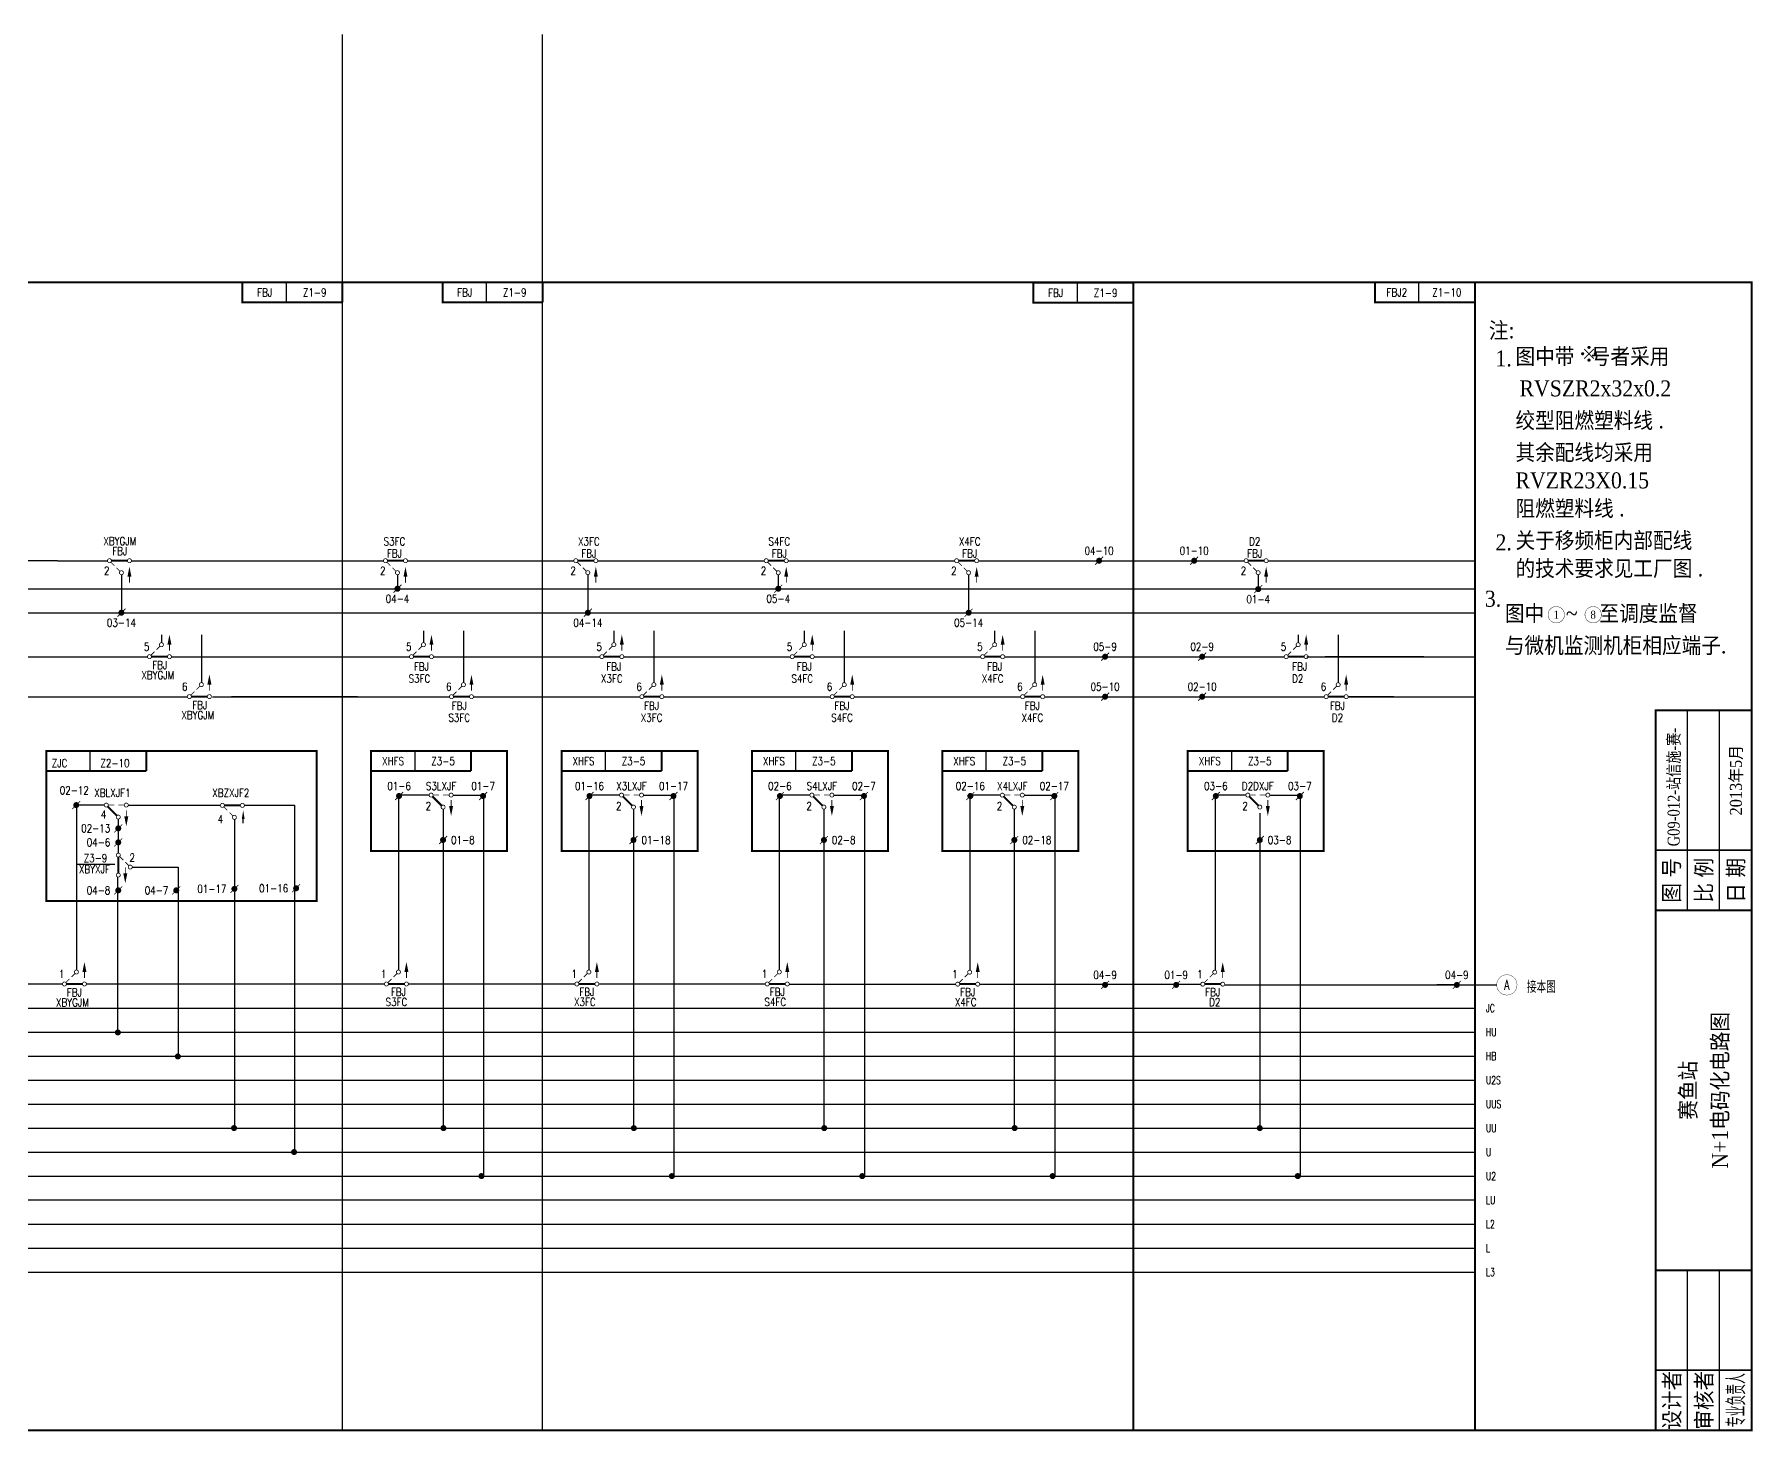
# Model space of a CAD drawing. Extents: x 0 to 1048, y 0 to 349.
# Drawn here: x 618 to 1047.5, y -0.4 to 349 of the extents above; entities that cross this region are included whole.
import ezdxf
from ezdxf.enums import TextEntityAlignment as Align

# ---------------------------------------------------------------- set-up
doc = ezdxf.new("R2010")
doc.units = 0
doc.header["$MEASUREMENT"] = 0
doc.layers.get('0').update_dxf_attribs({"linetype": 'CONTINUOUS'})
doc.styles.add('CHINESE', font='TIMES.TTF', dxfattribs={"width": 0.9})
doc.styles.get("Standard").update_dxf_attribs({"font": 'txt.shx', "bigfont": 'hztxt.shx'})

msp = doc.modelspace()

# ---------------------------------------------------------------- linework, layer by layer
for p, q in [((695, 0), (695, 349)), ((745, 0), (745, 349)), ((964.07, 282), (964.07, 287)), ((623.74, 217.4), (613.74, 217.4)), ((639.74, 213.9), (639.74, 204.4)), ((708.74, 213.9), (708.74, 210.4)), ((756.33, 213.9), (756.33, 204.4)), ((803.93, 213.9), (803.93, 210.4)), ((851.53, 213.9), (851.53, 204.4)), ((923.9, 213.9), (923.9, 210.4)), ((613.74, 210.4), (668.24, 210.4)), ((668.24, 210.4), (900.29, 210.4)), ((899.63, 210.4), (978.07, 210.4)), ((613.74, 204.4), (668.24, 204.4)), ((668.24, 204.4), (900.29, 204.4)), ((899.63, 204.4), (978.07, 204.4)), ((649.74, 198.9), (649.74, 196.9)), ((659.74, 198.9), (659.74, 186.9)), ((715.24, 199.9), (715.24, 196.9)), ((725.24, 199.9), (725.24, 186.9)), ((762.83, 199.9), (762.83, 196.9)), ((772.83, 199.9), (772.83, 186.9)), ((810.43, 199.9), (810.43, 196.9)), ((820.43, 199.9), (820.43, 186.9)), ((858.03, 199.9), (858.03, 196.9)), ((868.03, 199.9), (868.03, 186.9)), ((933.9, 198.9), (933.9, 196.9)), ((943.9, 198.9), (943.9, 186.9)), ((613.74, 193.4), (625.74, 193.4)), ((965.29, 193.4), (940.63, 193.4)), ((613.74, 183.4), (625.74, 183.4)), ((957.79, 183.4), (946.55, 183.4)), ((1031.26, 130), (1031.26, 180)), ((1039.26, 130), (1039.26, 180)), ((631.95, 164.8), (631.95, 169.8)), ((713.15, 164.8), (713.15, 169.8)), ((760.75, 164.8), (760.75, 169.8)), ((808.34, 164.8), (808.34, 169.8)), ((855.94, 164.8), (855.94, 169.8)), ((917.31, 164.8), (917.31, 169.8)), ((635.45, 156.3), (627.95, 156.3)), ((628.49, 156.07), (628.49, 115.07)), ((641.45, 156.3), (664.49, 156.3)), ((665.47, 156.3), (669.49, 156.3)), ((670.47, 156.3), (682.97, 156.3)), ((682.97, 156.3), (682.97, 69.6)), ((708.99, 158.57), (708.99, 115.07)), ((716.65, 158.8), (709.15, 158.8)), ((720.15, 155.3), (720.15, 75.54)), ((722.65, 158.8), (730.15, 158.8)), ((730.27, 158.57), (730.27, 63.6)), ((756.59, 158.57), (756.59, 115.07)), ((764.25, 158.8), (756.75, 158.8)), ((767.75, 155.3), (767.75, 75.54)), ((770.25, 158.8), (777.75, 158.8)), ((777.87, 158.57), (777.87, 63.61)), ((804.19, 158.57), (804.19, 115.07)), ((811.84, 158.8), (804.34, 158.8)), ((815.34, 155.3), (815.34, 75.54)), ((817.84, 158.8), (825.34, 158.8)), ((825.47, 158.53), (825.47, 63.61)), ((851.79, 158.57), (851.79, 115.07)), ((859.44, 158.8), (851.94, 158.8)), ((862.94, 155.3), (862.94, 75.54)), ((865.44, 158.8), (872.94, 158.8)), ((873.07, 158.53), (873.07, 63.62)), ((913.16, 158.57), (913.16, 115.07)), ((920.81, 158.8), (913.31, 158.8)), ((926.81, 158.8), (934.31, 158.8)), ((934.44, 158.53), (934.44, 63.62)), ((638.95, 152.8), (638.95, 144.3)), ((667.98, 152.73), (667.98, 75.54)), ((924.31, 154.3), (924.31, 75.54)), ((720.15, 148.8), (720.15, 144.8)), ((767.75, 148.8), (767.75, 144.8)), ((815.34, 148.8), (815.34, 144.8)), ((862.94, 148.8), (862.94, 144.8)), ((924.31, 148.8), (924.31, 144.8)), ((628.73, 141.55), (638.13, 141.55)), ((638.84, 99.09), (638.84, 138.21)), ((642.45, 140.8), (653.95, 140.8)), ((653.95, 140.8), (653.95, 93.54)), ((804.19, 118.07), (804.19, 115.07)), ((851.79, 118.03), (851.79, 115.03)), ((534.44, 111.57), (624.99, 111.57)), ((630.99, 111.57), (705.49, 111.57)), ((711.49, 111.57), (753.09, 111.57)), ((759.09, 111.57), (800.69, 111.57)), ((806.69, 111.53), (848.29, 111.53)), ((854.29, 111.53), (909.55, 111.53)), ((915.52, 111.35), (978.07, 111.35)), ((973.57, 111.35), (968.57, 111.35)), ((978.07, 111.35), (983.53, 111.35)), ((70.79, 105.54), (978.07, 105.54)), ((1031.26, 0), (1031.26, 40)), ((1039.26, 0), (1039.26, 40))]:
    msp.add_line(p, q)
at = {"color": 7}
for p, q in [((681, 282), (681, 287)), ((731, 282), (731, 287)), ((878.72, 281.9), (878.72, 286.9))]:
    msp.add_line(p, q, dxfattribs=at)
at = {"linetype": 'Continuous'}
for p, q in [((623.74, 217.4), (636.24, 217.4)), ((642.24, 217.4), (705.24, 217.4)), ((711.24, 217.4), (752.83, 217.4)), ((758.83, 217.4), (800.43, 217.4)), ((806.43, 217.4), (848.03, 217.4)), ((854.03, 217.4), (911.29, 217.4)), ((907.9, 217.4), (920.4, 217.4)), ((926.4, 217.4), (978.07, 217.4)), ((625.74, 193.4), (646.24, 193.4)), ((652.24, 193.4), (656.24, 193.4)), ((655.24, 193.4), (711.74, 193.4)), ((717.74, 193.4), (759.33, 193.4)), ((765.33, 193.4), (806.93, 193.4)), ((812.93, 193.4), (854.53, 193.4)), ((860.53, 193.4), (915.79, 193.4)), ((909.29, 193.4), (930.4, 193.4)), ((909.9, 193.4), (930.4, 193.4)), ((936.05, 193.4), (965.3, 193.4)), ((936.4, 193.4), (940.4, 193.4)), ((939.4, 193.4), (978.07, 193.4)), ((625.74, 183.4), (656.24, 183.4)), ((662.49, 183.4), (721.74, 183.4)), ((665.24, 183.4), (667.24, 183.4)), ((698.74, 183.4), (667.24, 183.4)), ((727.74, 183.4), (769.33, 183.4)), ((775.33, 183.4), (816.93, 183.4)), ((822.93, 183.4), (864.53, 183.4)), ((870.53, 183.4), (918.79, 183.4)), ((909.9, 183.4), (940.4, 183.4)), ((938.4, 183.4), (940.4, 183.4)), ((946.55, 183.4), (978.07, 183.4))]:
    msp.add_line(p, q, dxfattribs=at)
at = {"color": 1}
for p, q in [((70.79, 99.54), (978.07, 99.54)), ((70.79, 93.54), (978.07, 93.54)), ((70.79, 87.54), (978.07, 87.54)), ((70.79, 81.54), (978.07, 81.54))]:
    msp.add_line(p, q, dxfattribs=at)
at = {"color": 2}
for p, q in [((70.79, 75.54), (978.07, 75.54)), ((70.79, 69.54), (978.07, 69.54)), ((70.79, 63.54), (978.07, 63.54))]:
    msp.add_line(p, q, dxfattribs=at)
at = {"color": 3}
for p, q in [((978.07, 57.54), (70.79, 57.54)), ((70.79, 51.54), (978.07, 51.54))]:
    msp.add_line(p, q, dxfattribs=at)
at = {"color": 5}
for p, q in [((70.79, 45.54), (978.07, 45.54)), ((70.79, 39.54), (978.07, 39.54))]:
    msp.add_line(p, q, dxfattribs=at)
at = {"color": 0, "const_width": 0.5}
msp.add_lwpolyline([(0, 0), (1047.26, 0), (1047.26, 287), (0, 287)], close=True, dxfattribs=at)
at = {"color": 7, "const_width": 0.5}
for points in [[(670, 287), (670, 282), (695, 282)], [(670, 287), (695, 287), (695, 282)], [(720, 287), (720, 282), (745, 282)], [(720, 287), (745, 287), (745, 282)], [(867.72, 286.9), (867.72, 281.9), (892.72, 281.9)], [(867.72, 286.9), (892.72, 286.9), (892.72, 281.9)]]:
    msp.add_lwpolyline(points, dxfattribs=at)
for points, const_width in [([(892.72, 286.9), (892.72, 0)], 0.5), ([(953.07, 287), (978.07, 287), (978.07, 282)], 0.5), ([(953.07, 287), (953.07, 282), (978.07, 282)], 0.5), ([(978.07, 286.9), (978.07, -0.1)], 0.5), ([(1005.41, 270.33), (1007.8, 267.94)], 0.225), ([(1005.41, 267.94), (1007.8, 270.33)], 0.225), ([(637.99, 216.15), (637.04, 217.09)], 0.2), ([(641.24, 217.4), (637.24, 217.4)], 0.5), ([(639.42, 214.72), (638.49, 215.65)], 0.2), ([(706.99, 216.15), (706.04, 217.09)], 0.2), ([(710.24, 217.4), (706.24, 217.4)], 0.5), ([(708.42, 214.72), (707.49, 215.65)], 0.2), ([(754.58, 216.15), (753.64, 217.09)], 0.2), ([(757.83, 217.4), (753.83, 217.4)], 0.5), ([(756.01, 214.72), (755.08, 215.65)], 0.2), ([(802.18, 216.15), (801.24, 217.09)], 0.2), ([(805.43, 217.4), (801.43, 217.4)], 0.5), ([(803.61, 214.72), (802.68, 215.65)], 0.2), ([(849.78, 216.15), (848.84, 217.09)], 0.2), ([(853.03, 217.4), (849.03, 217.4)], 0.5), ([(851.21, 214.72), (850.28, 215.65)], 0.2), ([(883.14, 216.4), (885.14, 218.4)], 0.2), ([(906.9, 216.4), (908.9, 218.4)], 0.2), ([(922.15, 216.15), (921.21, 217.09)], 0.2), ([(925.4, 217.4), (921.4, 217.4)], 0.5), ([(923.58, 214.72), (922.65, 215.65)], 0.2), ([(641.74, 213.4), (641.74, 211.9)], 0.2), ([(707.74, 209.4), (709.74, 211.4)], 0.2), ([(710.74, 213.4), (710.74, 211.9)], 0.2), ([(758.33, 213.4), (758.33, 211.9)], 0.2), ([(802.93, 209.4), (804.93, 211.4)], 0.2), ([(805.93, 213.4), (805.93, 211.9)], 0.2), ([(853.53, 213.4), (853.53, 211.9)], 0.2), ([(922.9, 209.29), (924.9, 211.29)], 0.2), ([(925.9, 213.4), (925.9, 211.9)], 0.2), ([(638.74, 203.4), (640.74, 205.4)], 0.2), ([(755.33, 203.4), (757.33, 205.4)], 0.2), ([(850.53, 203.4), (852.53, 205.4)], 0.2), ([(647.05, 193.72), (647.99, 194.65)], 0.2), ([(651.24, 193.4), (647.24, 193.4)], 0.5), ([(648.49, 195.15), (649.43, 196.09)], 0.2), ([(651.74, 196.4), (651.74, 194.9)], 0.2), ([(712.55, 193.72), (713.49, 194.65)], 0.2), ([(716.74, 193.4), (712.74, 193.4)], 0.5), ([(713.99, 195.15), (714.93, 196.09)], 0.2), ([(717.24, 196.4), (717.24, 194.9)], 0.2), ([(760.15, 193.72), (761.08, 194.65)], 0.2), ([(764.33, 193.4), (760.33, 193.4)], 0.5), ([(761.58, 195.15), (762.52, 196.09)], 0.2), ([(764.83, 196.4), (764.83, 194.9)], 0.2), ([(807.75, 193.72), (808.68, 194.65)], 0.2), ([(811.93, 193.4), (807.93, 193.4)], 0.5), ([(809.18, 195.15), (810.12, 196.09)], 0.2), ([(812.43, 196.4), (812.43, 194.9)], 0.2), ([(855.35, 193.72), (856.28, 194.65)], 0.2), ([(859.53, 193.4), (855.53, 193.4)], 0.5), ([(856.78, 195.15), (857.72, 196.09)], 0.2), ([(860.03, 196.4), (860.03, 194.9)], 0.2), ([(884.64, 192.4), (886.64, 194.4)], 0.2), ([(908.9, 192.4), (910.9, 194.4)], 0.2), ([(931.22, 193.72), (932.15, 194.65)], 0.2), ([(935.4, 193.4), (931.4, 193.4)], 0.5), ([(932.65, 195.15), (933.59, 196.09)], 0.2), ([(935.9, 196.4), (935.9, 194.9)], 0.2), ([(657.09, 183.79), (657.98, 184.68)], 0.2), ([(658.48, 185.18), (659.43, 186.12)], 0.2), ([(661.73, 186.43), (661.73, 184.93)], 0.2), ([(722.55, 183.72), (723.49, 184.65)], 0.2), ([(723.99, 185.15), (724.93, 186.09)], 0.2), ([(727.24, 186.4), (727.24, 184.9)], 0.2), ([(770.15, 183.72), (771.08, 184.65)], 0.2), ([(771.58, 185.15), (772.52, 186.09)], 0.2), ([(774.83, 186.4), (774.83, 184.9)], 0.2), ([(817.75, 183.72), (818.68, 184.65)], 0.2), ([(819.18, 185.15), (820.12, 186.09)], 0.2), ([(822.43, 186.4), (822.43, 184.9)], 0.2), ([(865.35, 183.72), (866.28, 184.65)], 0.2), ([(866.78, 185.15), (867.72, 186.09)], 0.2), ([(870.03, 186.4), (870.03, 184.9)], 0.2), ([(941.22, 183.72), (942.15, 184.65)], 0.2), ([(942.65, 185.15), (943.59, 186.09)], 0.2), ([(945.9, 186.4), (945.9, 184.9)], 0.2), ([(661.23, 183.43), (657.23, 183.43)], 0.5), ([(726.74, 183.4), (722.74, 183.4)], 0.5), ([(774.33, 183.4), (770.33, 183.4)], 0.5), ([(821.93, 183.4), (817.93, 183.4)], 0.5), ([(869.53, 183.4), (865.53, 183.4)], 0.5), ([(884.64, 182.4), (886.64, 184.4)], 0.2), ([(908.9, 182.4), (910.9, 184.4)], 0.2), ([(945.4, 183.4), (941.4, 183.4)], 0.5), ([(620.95, 169.8), (645.95, 169.8), (645.95, 164.8)], 0.5), ([(620.95, 169.8), (620.95, 164.8), (645.95, 164.8)], 0.5), ([(620.95, 169.8), (624.71, 169.8)], 0.5), ([(702.15, 169.8), (727.15, 169.8), (727.15, 164.8)], 0.5), ([(702.15, 169.8), (702.15, 164.8), (727.15, 164.8)], 0.5), ([(749.75, 169.8), (749.75, 164.8), (774.75, 164.8)], 0.5), ([(749.75, 169.8), (774.75, 169.8), (774.75, 164.8)], 0.5), ([(797.34, 169.8), (797.34, 164.8), (822.34, 164.8)], 0.5), ([(797.34, 169.8), (822.34, 169.8), (822.34, 164.8)], 0.5), ([(844.94, 169.8), (869.94, 169.8), (869.94, 164.8)], 0.5), ([(844.94, 169.8), (844.94, 164.8), (869.94, 164.8)], 0.5), ([(906.31, 169.8), (931.31, 169.8), (931.31, 164.8)], 0.5), ([(906.31, 169.8), (906.31, 164.8), (931.31, 164.8)], 0.5), ([(710.15, 159.57), (708.15, 157.57)], 0.2), ([(731.15, 159.57), (729.15, 157.57)], 0.2), ([(757.75, 159.57), (755.75, 157.57)], 0.2), ([(778.75, 159.57), (776.75, 157.57)], 0.2), ([(805.34, 159.57), (803.34, 157.57)], 0.2), ([(826.34, 159.57), (824.34, 157.57)], 0.2), ([(852.94, 159.57), (850.94, 157.57)], 0.2), ([(873.94, 159.57), (871.94, 157.57)], 0.2), ([(914.31, 159.57), (912.31, 157.57)], 0.2), ([(935.31, 159.57), (933.31, 157.57)], 0.2), ([(629.45, 157.3), (627.45, 155.3)], 0.2), ([(638.68, 153.57), (636.31, 155.95)], 0.5), ([(636.45, 156.3), (637.95, 156.3)], 0.2), ([(638.95, 156.3), (640.45, 156.3)], 0.2), ([(640.95, 153.48), (640.95, 154.98)], 0.2), ([(719.88, 156.07), (717.51, 158.45)], 0.5), ([(717.65, 158.8), (719.15, 158.8)], 0.2), ([(720.15, 158.8), (721.65, 158.8)], 0.2), ([(722.15, 156.07), (722.15, 157.57)], 0.2), ([(767.48, 156.07), (765.1, 158.45)], 0.5), ([(765.25, 158.8), (766.75, 158.8)], 0.2), ([(767.75, 158.8), (769.25, 158.8)], 0.2), ([(769.75, 156.07), (769.75, 157.57)], 0.2), ([(815.08, 156.07), (812.7, 158.45)], 0.5), ([(812.84, 158.8), (814.34, 158.8)], 0.2), ([(815.34, 158.8), (816.84, 158.8)], 0.2), ([(817.34, 156.07), (817.34, 157.57)], 0.2), ([(862.67, 156.07), (860.3, 158.45)], 0.5), ([(860.44, 158.8), (861.94, 158.8)], 0.2), ([(862.94, 158.8), (864.44, 158.8)], 0.2), ([(864.94, 156.07), (864.94, 157.57)], 0.2), ([(924.05, 156.07), (921.67, 158.45)], 0.5), ([(921.81, 158.8), (923.31, 158.8)], 0.2), ([(924.31, 158.8), (925.81, 158.8)], 0.2), ([(926.31, 156.07), (926.31, 157.57)], 0.2), ([(637.95, 149.48), (639.95, 151.48)], 0.2), ([(637.95, 145.98), (639.95, 147.98)], 0.2), ([(719.15, 146.57), (721.15, 148.57)], 0.2), ([(766.75, 146.57), (768.75, 148.57)], 0.2), ([(814.34, 146.57), (816.34, 148.57)], 0.2), ([(861.94, 146.57), (863.94, 148.57)], 0.2), ([(923.31, 146.57), (925.31, 148.57)], 0.2), ([(1023.26, 145), (1047.26, 145)], 0.4), ([(640.7, 139.23), (640.7, 140.73)], 0.2), ([(637.95, 133.98), (639.95, 135.98)], 0.2), ([(652.45, 133.98), (654.45, 135.98)], 0.2), ([(1023.26, 130), (1047.26, 130)], 0.5), ([(625.81, 111.89), (626.74, 112.82)], 0.2), ([(629.99, 111.57), (625.99, 111.57)], 0.5), ([(627.24, 113.32), (628.19, 114.26)], 0.2), ([(630.49, 114.57), (630.49, 113.07)], 0.2), ([(706.31, 111.89), (707.24, 112.82)], 0.2), ([(710.49, 111.57), (706.49, 111.57)], 0.5), ([(707.74, 113.32), (708.69, 114.26)], 0.2), ([(710.99, 114.57), (710.99, 113.07)], 0.2), ([(753.91, 111.89), (754.84, 112.82)], 0.2), ([(758.09, 111.57), (754.09, 111.57)], 0.5), ([(755.34, 113.32), (756.28, 114.26)], 0.2), ([(758.59, 114.57), (758.59, 113.07)], 0.2), ([(801.51, 111.89), (802.44, 112.82)], 0.2), ([(805.69, 111.57), (801.69, 111.57)], 0.5), ([(802.94, 113.32), (803.88, 114.26)], 0.2), ([(806.19, 114.57), (806.19, 113.07)], 0.2), ([(849.1, 111.85), (850.04, 112.78)], 0.2), ([(853.29, 111.53), (849.29, 111.53)], 0.5), ([(850.54, 113.28), (851.48, 114.22)], 0.2), ([(853.79, 114.53), (853.79, 113.03)], 0.2), ([(884.64, 110.35), (886.64, 112.35)], 0.2), ([(902.4, 110.35), (904.4, 112.35)], 0.2), ([(910.37, 111.85), (911.3, 112.78)], 0.2), ([(914.55, 111.53), (910.55, 111.53)], 0.5), ([(911.8, 113.28), (912.74, 114.22)], 0.2), ([(915.05, 114.53), (915.05, 113.03)], 0.2), ([(972.57, 110.35), (974.57, 112.35)], 0.2), ([(1023.26, 40), (1047.26, 40)], 0.5), ([(1023.26, 15), (1047.26, 15)], 0.4)]:
    msp.add_lwpolyline(points, dxfattribs=dict(const_width=const_width))
for points, const_width in [([(1006.46, 270.59, 1), (1006.74, 270.87, 1)], 0.394), ([(1004.87, 269, 1), (1005.15, 269.28, 1)], 0.394), ([(1006.46, 267.41, 1), (1006.74, 267.69, 1)], 0.394), ([(1008.06, 269, 1), (1008.33, 269.28, 1)], 0.394), ([(883.76, 217.4, 1), (884.51, 217.4, 1)], 0.75), ([(907.53, 217.4, 1), (908.28, 217.4, 1)], 0.75), ([(708.36, 210.4, 1), (709.11, 210.4, 1)], 0.75), ([(803.56, 210.4, 1), (804.31, 210.4, 1)], 0.75), ([(923.53, 210.29, 1), (924.28, 210.29, 1)], 0.75), ([(639.36, 204.4, 1), (640.11, 204.4, 1)], 0.75), ([(755.96, 204.4, 1), (756.71, 204.4, 1)], 0.75), ([(851.15, 204.4, 1), (851.9, 204.4, 1)], 0.75), ([(996.37, 203.9, 1), (1000.47, 203.9, 1)], 0.1), ([(1005.59, 203.9, 1), (1009.69, 203.9, 1)], 0.1), ([(885.26, 193.4, 1), (886.01, 193.4, 1)], 0.75), ([(909.53, 193.4, 1), (910.28, 193.4, 1)], 0.75), ([(885.26, 183.4, 1), (886.01, 183.4, 1)], 0.75), ([(909.53, 183.4, 1), (910.28, 183.4, 1)], 0.75), ([(709.52, 158.57, 1), (708.77, 158.57, 1)], 0.75), ([(730.52, 158.57, 1), (729.77, 158.57, 1)], 0.75), ([(757.12, 158.57, 1), (756.37, 158.57, 1)], 0.75), ([(778.12, 158.57, 1), (777.37, 158.57, 1)], 0.75), ([(804.72, 158.57, 1), (803.97, 158.57, 1)], 0.75), ([(825.72, 158.57, 1), (824.97, 158.57, 1)], 0.75), ([(852.32, 158.57, 1), (851.57, 158.57, 1)], 0.75), ([(873.32, 158.57, 1), (872.57, 158.57, 1)], 0.75), ([(913.69, 158.57, 1), (912.94, 158.57, 1)], 0.75), ([(934.69, 158.57, 1), (933.94, 158.57, 1)], 0.75), ([(628.82, 156.3, 1), (628.07, 156.3, 1)], 0.75), ([(638.57, 150.48, 1), (639.32, 150.48, 1)], 0.75), ([(638.57, 146.98, 1), (639.32, 146.98, 1)], 0.75), ([(719.77, 147.57, 1), (720.52, 147.57, 1)], 0.75), ([(767.37, 147.57, 1), (768.12, 147.57, 1)], 0.75), ([(814.97, 147.57, 1), (815.72, 147.57, 1)], 0.75), ([(862.57, 147.57, 1), (863.32, 147.57, 1)], 0.75), ([(923.94, 147.57, 1), (924.69, 147.57, 1)], 0.75), ([(638.57, 134.98, 1), (639.32, 134.98, 1)], 0.75), ([(653.07, 134.98, 1), (653.82, 134.98, 1)], 0.75), ([(885.26, 111.35, 1), (886.01, 111.35, 1)], 0.75), ([(903.03, 111.35, 1), (903.78, 111.35, 1)], 0.75), ([(973.19, 111.35, 1), (973.94, 111.35, 1)], 0.75), ([(983.53, 111.35, 1), (988.61, 111.35, 1)], 0.0833), ([(638.47, 99.46, 1), (639.22, 99.46, 1)], 0.75), ([(653.47, 93.46, 1), (654.22, 93.46, 1)], 0.75), ([(667.51, 75.54, 1), (668.26, 75.54, 1)], 0.75), ([(719.86, 75.54, 1), (720.61, 75.54, 1)], 0.75), ([(767.46, 75.54, 1), (768.21, 75.54, 1)], 0.75), ([(815.06, 75.54, 1), (815.81, 75.54, 1)], 0.75), ([(862.65, 75.54, 1), (863.4, 75.54, 1)], 0.75), ([(923.92, 75.54, 1), (924.67, 75.54, 1)], 0.75), ([(682.52, 69.55, 1), (683.27, 69.55, 1)], 0.75), ([(729.36, 63.54, 1), (730.11, 63.54, 1)], 0.75), ([(776.96, 63.54, 1), (777.71, 63.54, 1)], 0.75), ([(824.56, 63.54, 1), (825.31, 63.54, 1)], 0.75), ([(872.15, 63.54, 1), (872.9, 63.54, 1)], 0.75), ([(933.42, 63.54, 1), (934.17, 63.54, 1)], 0.75)]:
    msp.add_lwpolyline(points, format="xyb", close=True, dxfattribs=dict(const_width=const_width))
at = {"const_width": 0.2}
for points in [[(636.74, 217.9, -1), (636.74, 216.9, -1), (636.74, 217.9)], [(639.74, 214.9, -1), (639.74, 213.9, -1), (639.74, 214.9)], [(641.74, 217.9, -1), (641.74, 216.9, -1), (641.74, 217.9)], [(705.74, 217.9, -1), (705.74, 216.9, -1), (705.74, 217.9)], [(708.74, 214.9, -1), (708.74, 213.9, -1), (708.74, 214.9)], [(710.74, 217.9, -1), (710.74, 216.9, -1), (710.74, 217.9)], [(753.33, 217.9, -1), (753.33, 216.9, -1), (753.33, 217.9)], [(756.33, 214.9, -1), (756.33, 213.9, -1), (756.33, 214.9)], [(758.33, 217.9, -1), (758.33, 216.9, -1), (758.33, 217.9)], [(800.93, 217.9, -1), (800.93, 216.9, -1), (800.93, 217.9)], [(803.93, 214.9, -1), (803.93, 213.9, -1), (803.93, 214.9)], [(805.93, 217.9, -1), (805.93, 216.9, -1), (805.93, 217.9)], [(848.53, 217.9, -1), (848.53, 216.9, -1), (848.53, 217.9)], [(851.53, 214.9, -1), (851.53, 213.9, -1), (851.53, 214.9)], [(853.53, 217.9, -1), (853.53, 216.9, -1), (853.53, 217.9)], [(920.9, 217.9, -1), (920.9, 216.9, -1), (920.9, 217.9)], [(923.9, 214.9, -1), (923.9, 213.9, -1), (923.9, 214.9)], [(925.9, 217.9, -1), (925.9, 216.9, -1), (925.9, 217.9)], [(646.74, 193.9, -1), (646.74, 192.9, -1), (646.74, 193.9)], [(649.74, 196.9, -1), (649.74, 195.9, -1), (649.74, 196.9)], [(651.74, 193.9, -1), (651.74, 192.9, -1), (651.74, 193.9)], [(712.24, 193.9, -1), (712.24, 192.9, -1), (712.24, 193.9)], [(715.24, 196.9, -1), (715.24, 195.9, -1), (715.24, 196.9)], [(717.24, 193.9, -1), (717.24, 192.9, -1), (717.24, 193.9)], [(759.83, 193.9, -1), (759.83, 192.9, -1), (759.83, 193.9)], [(762.83, 196.9, -1), (762.83, 195.9, -1), (762.83, 196.9)], [(764.83, 193.9, -1), (764.83, 192.9, -1), (764.83, 193.9)], [(807.43, 193.9, -1), (807.43, 192.9, -1), (807.43, 193.9)], [(810.43, 196.9, -1), (810.43, 195.9, -1), (810.43, 196.9)], [(812.43, 193.9, -1), (812.43, 192.9, -1), (812.43, 193.9)], [(855.03, 193.9, -1), (855.03, 192.9, -1), (855.03, 193.9)], [(858.03, 196.9, -1), (858.03, 195.9, -1), (858.03, 196.9)], [(860.03, 193.9, -1), (860.03, 192.9, -1), (860.03, 193.9)], [(930.9, 193.9, -1), (930.9, 192.9, -1), (930.9, 193.9)], [(933.9, 196.9, -1), (933.9, 195.9, -1), (933.9, 196.9)], [(935.9, 193.9, -1), (935.9, 192.9, -1), (935.9, 193.9)], [(659.73, 186.93, -1), (659.73, 185.93, -1), (659.73, 186.93)], [(725.24, 186.9, -1), (725.24, 185.9, -1), (725.24, 186.9)], [(772.83, 186.9, -1), (772.83, 185.9, -1), (772.83, 186.9)], [(820.43, 186.9, -1), (820.43, 185.9, -1), (820.43, 186.9)], [(868.03, 186.9, -1), (868.03, 185.9, -1), (868.03, 186.9)], [(943.9, 186.9, -1), (943.9, 185.9, -1), (943.9, 186.9)], [(656.73, 183.93, -1), (656.73, 182.93, -1), (656.73, 183.93)], [(661.73, 183.93, -1), (661.73, 182.93, -1), (661.73, 183.93)], [(722.24, 183.9, -1), (722.24, 182.9, -1), (722.24, 183.9)], [(727.24, 183.9, -1), (727.24, 182.9, -1), (727.24, 183.9)], [(769.83, 183.9, -1), (769.83, 182.9, -1), (769.83, 183.9)], [(774.83, 183.9, -1), (774.83, 182.9, -1), (774.83, 183.9)], [(817.43, 183.9, -1), (817.43, 182.9, -1), (817.43, 183.9)], [(822.43, 183.9, -1), (822.43, 182.9, -1), (822.43, 183.9)], [(865.03, 183.9, -1), (865.03, 182.9, -1), (865.03, 183.9)], [(870.03, 183.9, -1), (870.03, 182.9, -1), (870.03, 183.9)], [(940.9, 183.9, -1), (940.9, 182.9, -1), (940.9, 183.9)], [(945.9, 183.9, -1), (945.9, 182.9, -1), (945.9, 183.9)], [(717.15, 158.3, 1), (717.15, 159.3, 1), (717.15, 158.3)], [(722.15, 158.3, 1), (722.15, 159.3, 1), (722.15, 158.3)], [(764.75, 158.3, 1), (764.75, 159.3, 1), (764.75, 158.3)], [(769.75, 158.3, 1), (769.75, 159.3, 1), (769.75, 158.3)], [(812.34, 158.3, 1), (812.34, 159.3, 1), (812.34, 158.3)], [(817.34, 158.3, 1), (817.34, 159.3, 1), (817.34, 158.3)], [(859.94, 158.3, 1), (859.94, 159.3, 1), (859.94, 158.3)], [(864.94, 158.3, 1), (864.94, 159.3, 1), (864.94, 158.3)], [(921.31, 158.3, 1), (921.31, 159.3, 1), (921.31, 158.3)], [(926.31, 158.3, 1), (926.31, 159.3, 1), (926.31, 158.3)], [(635.95, 155.8, 1), (635.95, 156.8, 1), (635.95, 155.8)], [(640.95, 155.8, 1), (640.95, 156.8, 1), (640.95, 155.8)], [(720.15, 155.3, 1), (720.15, 156.3, 1), (720.15, 155.3)], [(767.75, 155.3, 1), (767.75, 156.3, 1), (767.75, 155.3)], [(815.34, 155.3, 1), (815.34, 156.3, 1), (815.34, 155.3)], [(862.94, 155.3, 1), (862.94, 156.3, 1), (862.94, 155.3)], [(924.31, 155.3, 1), (924.31, 156.3, 1), (924.31, 155.3)], [(638.95, 152.8, 1), (638.95, 153.8, 1), (638.95, 152.8)], [(625.49, 112.07, -1), (625.49, 111.07, -1), (625.49, 112.07)], [(628.49, 115.07, -1), (628.49, 114.07, -1), (628.49, 115.07)], [(630.49, 112.07, -1), (630.49, 111.07, -1), (630.49, 112.07)], [(705.99, 112.07, -1), (705.99, 111.07, -1), (705.99, 112.07)], [(708.99, 115.07, -1), (708.99, 114.07, -1), (708.99, 115.07)], [(710.99, 112.07, -1), (710.99, 111.07, -1), (710.99, 112.07)], [(753.59, 112.07, -1), (753.59, 111.07, -1), (753.59, 112.07)], [(756.59, 115.07, -1), (756.59, 114.07, -1), (756.59, 115.07)], [(758.59, 112.07, -1), (758.59, 111.07, -1), (758.59, 112.07)], [(801.19, 112.07, -1), (801.19, 111.07, -1), (801.19, 112.07)], [(804.19, 115.07, -1), (804.19, 114.07, -1), (804.19, 115.07)], [(806.19, 112.07, -1), (806.19, 111.07, -1), (806.19, 112.07)], [(848.79, 112.03, -1), (848.79, 111.03, -1), (848.79, 112.03)], [(851.79, 115.03, -1), (851.79, 114.03, -1), (851.79, 115.03)], [(853.79, 112.03, -1), (853.79, 111.03, -1), (853.79, 112.03)], [(910.05, 112.03, -1), (910.05, 111.03, -1), (910.05, 112.03)], [(913.05, 115.03, -1), (913.05, 114.03, -1), (913.05, 115.03)], [(915.05, 112.03, -1), (915.05, 111.03, -1), (915.05, 112.03)]]:
    msp.add_lwpolyline(points, format="xyb", dxfattribs=at)
at = {"const_width": 0.5}
for points in [[(1047.26, 0), (1047.26, 180), (1023.26, 180), (1023.26, 0)], [(620.95, 132.3), (688.55, 132.3), (688.55, 169.8), (620.95, 169.8)], [(702.15, 144.8), (736.15, 144.8), (736.15, 169.8), (702.15, 169.8)], [(749.75, 144.8), (783.75, 144.8), (783.75, 169.8), (749.75, 169.8)], [(749.75, 144.8), (783.75, 144.8), (783.75, 169.8), (749.75, 169.8)], [(797.34, 144.8), (831.34, 144.8), (831.34, 169.8), (797.34, 169.8)], [(797.34, 144.8), (831.34, 144.8), (831.34, 169.8), (797.34, 169.8)], [(844.94, 144.8), (878.94, 144.8), (878.94, 169.8), (844.94, 169.8)], [(844.94, 144.8), (878.94, 144.8), (878.94, 169.8), (844.94, 169.8)], [(844.94, 144.8), (878.94, 144.8), (878.94, 169.8), (844.94, 169.8)], [(906.31, 144.8), (940.31, 144.8), (940.31, 169.8), (906.31, 169.8)]]:
    msp.add_lwpolyline(points, close=True, dxfattribs=at)
at = {"color": 0}
for points, const_width in [([(665.48, 156.23, -1), (664.48, 156.23, -1)], 0.2), ([(670.48, 156.23, -1), (669.48, 156.23, -1)], 0.2), ([(668.48, 153.23, -1), (667.48, 153.23, -1)], 0.2), ([(667.6, 135.35, 1), (668.35, 135.35, 1)], 0.75), ([(683.04, 135.5, 1), (683.79, 135.5, 1)], 0.75)]:
    msp.add_lwpolyline(points, format="xyb", close=True, dxfattribs=dict(at, const_width=const_width))
for points, const_width in [([(669.48, 156.23), (665.48, 156.23)], 0.5), ([(665.33, 155.87), (666.18, 155.03)], 0.15), ([(666.78, 154.43), (667.63, 153.58)], 0.15), ([(638.95, 139.3), (638.95, 143.3)], 0.5), ([(640.2, 142.55), (639.26, 143.5)], 0.2), ([(641.63, 141.12), (640.7, 142.05)], 0.2), ([(666.97, 134.35), (668.97, 136.35)], 0.2), ([(682.41, 134.5), (684.41, 136.5)], 0.2)]:
    msp.add_lwpolyline(points, dxfattribs=dict(at, const_width=const_width))
at = {"color": 7}
msp.add_lwpolyline([(670.18, 155, 0, 0.7, 0), (670.18, 152.8, 0.7, 0.7, 0)], format="xyseb", dxfattribs=at)
msp.add_lwpolyline([(670.18, 151.8), (670.18, 152.8)], dxfattribs=at)
at = {"color": 0, "const_width": 0.2}
for points in [[(638.95, 144.3, 1), (638.95, 143.3, 1), (638.95, 144.3)], [(638.95, 139.3, 1), (638.95, 138.3, 1), (638.95, 139.3)], [(641.95, 141.3, 1), (641.95, 140.3, 1), (641.95, 141.3)]]:
    msp.add_lwpolyline(points, format="xyb", dxfattribs=at)
for points in [[(641.24, 213.4), (642.24, 213.4), (641.74, 215.9)], [(710.24, 213.4), (711.24, 213.4), (710.74, 215.9)], [(757.83, 213.4), (758.83, 213.4), (758.33, 215.9)], [(805.43, 213.4), (806.43, 213.4), (805.93, 215.9)], [(853.03, 213.4), (854.03, 213.4), (853.53, 215.9)], [(925.4, 213.4), (926.4, 213.4), (925.9, 215.9)], [(651.24, 196.4), (652.24, 196.4), (651.74, 198.9)], [(716.74, 196.4), (717.74, 196.4), (717.24, 198.9)], [(764.33, 196.4), (765.33, 196.4), (764.83, 198.9)], [(811.93, 196.4), (812.93, 196.4), (812.43, 198.9)], [(859.53, 196.4), (860.53, 196.4), (860.03, 198.9)], [(935.4, 196.4), (936.4, 196.4), (935.9, 198.9)], [(661.23, 186.43), (662.23, 186.43), (661.73, 188.93)], [(726.74, 186.4), (727.74, 186.4), (727.24, 188.9)], [(774.33, 186.4), (775.33, 186.4), (774.83, 188.9)], [(821.93, 186.4), (822.93, 186.4), (822.43, 188.9)], [(869.53, 186.4), (870.53, 186.4), (870.03, 188.9)], [(945.4, 186.4), (946.4, 186.4), (945.9, 188.9)], [(722.65, 156.07), (721.65, 156.07), (722.15, 153.57)], [(770.25, 156.07), (769.25, 156.07), (769.75, 153.57)], [(817.84, 156.07), (816.84, 156.07), (817.34, 153.57)], [(865.44, 156.07), (864.44, 156.07), (864.94, 153.57)], [(926.81, 156.07), (925.81, 156.07), (926.31, 153.57)], [(641.45, 153.48), (640.45, 153.48), (640.95, 150.98)], [(641.2, 139.23), (640.2, 139.23), (640.7, 136.73)], [(629.99, 114.57), (630.99, 114.57), (630.49, 117.07)], [(710.49, 114.57), (711.49, 114.57), (710.99, 117.07)], [(758.09, 114.57), (759.09, 114.57), (758.59, 117.07)], [(805.69, 114.57), (806.69, 114.57), (806.19, 117.07)], [(853.29, 114.53), (854.29, 114.53), (853.79, 117.03)], [(914.55, 114.53), (915.55, 114.53), (915.05, 117.03)]]:
    msp.add_solid(points)

# ---------------------------------------------------------------- texts
at = {"color": 7, "width": 0.8}
for s, p in [('FBJ', (675.55, 284.46)), ('Z1-9', (688.05, 284.46)), ('FBJ', (725.55, 284.46)), ('Z1-9', (738.05, 284.46)), ('FBJ', (873.27, 284.36)), ('Z1-9', (885.77, 284.36))]:
    msp.add_text(s, height=2, dxfattribs=at).set_placement(p, align=Align.MIDDLE)
at = {"color": 1, "width": 0.8}
for s, p in [('FBJ2', (958.57, 284.5)), ('Z1-10', (971.07, 284.5)), ('Z3-5', (720.15, 167.3)), ('Z3-5', (767.75, 167.3)), ('Z3-5', (815.34, 167.3)), ('Z3-5', (862.94, 167.3)), ('Z3-5', (924.31, 167.3))]:
    msp.add_text(s, height=2, dxfattribs=at).set_placement(p, align=Align.MIDDLE)
at = {"style": 'CHINESE', "width": 0.9}
for s, p in [('注:', (981.57, 272.99)), ('1.', (983.23, 265.99)), ('RVSZR2x32x0.2', (989.23, 258.49)), ('绞型阻燃塑料线 .', (988.23, 250.49)), ('其余配线均采用', (988.23, 242.49)), ('RVZR23X0.15', (988.23, 235.49)), ('阻燃塑料线 .', (988.23, 228.49)), ('2.', (983.23, 219.99)), ('关于移频柜内部配线', (988.23, 220.49)), ('的技术要求见工厂图 .', (988.23, 213.49)), ('3.', (980.57, 205.9)), ('与微机监测机柜相应端子.', (985.57, 194.23))]:
    msp.add_text(s, height=4, dxfattribs=at).set_placement(p)
at = {"color": 1, "style": 'CHINESE', "width": 0.9}
for s, p in [('图中带   号者采用', (988.23, 266.49)), ('图中    ~    至调度监督', (985.57, 202.23))]:
    msp.add_text(s, height=4, dxfattribs=at).set_placement(p)
at = {"color": 1, "width": 0.8}
for s, p in [('XBYGJM', (639.33, 221.3)), ('FBJ', (639.33, 218.8)), ('S3FC', (707.99, 221.21)), ('FBJ', (707.99, 218.21)), ('X3FC', (756.59, 221.21)), ('FBJ', (756.59, 218.21)), ('S4FC', (804.19, 221.21)), ('FBJ', (804.19, 218.21)), ('X4FC', (851.79, 221.21)), ('FBJ', (851.79, 218.21)), ('04-10', (884.14, 218.9)), ('01-10', (907.9, 218.9)), ('FBJ', (923.05, 218.21)), ('D2', (923.05, 221.21)), ('04-4', (708.74, 206.9)), ('05-4', (803.93, 206.9)), ('01-4', (923.9, 206.79)), ('03-14', (639.74, 200.9)), ('04-14', (756.33, 200.9)), ('05-14', (851.53, 200.9)), ('05-9', (885.64, 194.9)), ('02-9', (909.9, 194.9)), ('XBYGJM', (648.83, 187.8)), ('FBJ', (649.33, 190.3)), ('FBJ', (714.74, 189.91)), ('FBJ', (762.83, 189.91)), ('FBJ', (810.43, 189.91)), ('FBJ', (858.03, 189.91)), ('FBJ', (934.29, 189.91)), ('S3FC', (714.24, 186.91)), ('X3FC', (762.33, 186.91)), ('S4FC', (809.93, 186.91)), ('X4FC', (857.53, 186.91)), ('05-10', (885.64, 184.9)), ('02-10', (909.9, 184.9)), ('D2', (933.79, 186.91)), ('FBJ', (659.33, 180.3)), ('FBJ', (724.18, 180.14)), ('FBJ', (772.27, 180.14)), ('FBJ', (819.87, 180.14)), ('FBJ', (867.47, 180.14)), ('FBJ', (943.73, 180.14)), ('XBYGJM', (658.83, 177.8)), ('S3FC', (724.18, 177.15)), ('X3FC', (772.27, 177.15)), ('S4FC', (819.87, 177.15)), ('X4FC', (867.47, 177.15)), ('D2', (943.73, 177.15)), ('02-12', (627.95, 158.98)), ('01-6', (709.15, 160.07)), ('S3LXJF', (719.65, 160.07)), ('01-7', (730.15, 160.07)), ('01-16', (756.75, 160.07)), ('X3LXJF', (767.25, 160.07)), ('01-17', (777.75, 160.07)), ('02-6', (804.34, 160.07)), ('S4LXJF', (814.84, 160.07)), ('02-7', (825.34, 160.07)), ('02-16', (851.94, 160.07)), ('X4LXJF', (862.44, 160.07)), ('02-17', (872.94, 160.07)), ('03-6', (913.31, 160.07)), ('D2DXJF', (923.81, 160.07)), ('03-7', (934.31, 160.07)), ('XBYGJM', (627.48, 105.97)), ('FBJ', (627.98, 108.47)), ('S3FC', (708.49, 106.08)), ('FBJ', (708.99, 108.58)), ('X3FC', (755.59, 106.08)), ('FBJ', (756.09, 108.58)), ('S4FC', (803.19, 106.08)), ('FBJ', (803.69, 108.58)), ('X4FC', (850.79, 106.04)), ('FBJ', (851.29, 108.54)), ('FBJ', (912.55, 108.54)), ('D2', (913.05, 106.03))]:
    msp.add_text(s, height=2, dxfattribs=at).set_placement(p, align=Align.CENTER)
at = {"width": 0.8}
for s, p in [('2', (636.74, 213.9)), ('2', (705.74, 213.9)), ('2', (753.33, 213.9)), ('2', (800.93, 213.9)), ('2', (848.53, 213.9)), ('2', (920.9, 213.9)), ('5', (646.74, 194.9)), ('5', (712.24, 194.9)), ('5', (759.83, 194.9)), ('5', (807.43, 194.9)), ('5', (855.03, 194.9)), ('5', (930.9, 194.9)), ('6', (656.24, 184.9)), ('6', (722.24, 184.9)), ('6', (769.83, 184.9)), ('6', (817.43, 184.9)), ('6', (865.03, 184.9)), ('6', (940.9, 184.9)), ('1', (625.49, 113.07)), ('1', (705.99, 113.07)), ('1', (753.59, 113.07)), ('1', (801.19, 113.07)), ('1', (848.79, 113.03)), ('1', (910.05, 113.03))]:
    msp.add_text(s, height=2, dxfattribs=at).set_placement(p, align=Align.RIGHT)
at = {"style": 'CHINESE', "width": 0.9}
for s, p in [('1', (998.42, 203.9)), ('8', (1007.64, 203.9))]:
    msp.add_text(s, height=2, dxfattribs=at).set_placement(p, align=Align.MIDDLE)
at = {"color": 2, "style": 'CHINESE', "width": 0.8}
msp.add_text('G09-012-站信施-赛-', height=3, rotation=90, dxfattribs=at).set_placement((1027.76, 146), align=Align.MIDDLE_LEFT)
for s, height, width, p in [('ZJC', 2, 0.8, (622.31, 165.8)), ('接本图', 3, 0.7, (991.07, 109.35))]:
    msp.add_text(s, height=height, dxfattribs=dict(width=width)).set_placement(p)
at = {"color": 7, "width": 0.8}
msp.add_text('Z2-10', height=2, dxfattribs=at).set_placement((634.49, 165.8))
at = {"color": 3, "width": 0.8}
for p in [(707.65, 167.3), (755.25, 167.3), (802.84, 167.3), (850.44, 167.3), (911.81, 167.3)]:
    msp.add_text('XHFS', height=2, dxfattribs=at).set_placement(p, align=Align.MIDDLE)
at = {"color": 1, "style": 'CHINESE', "width": 0.9}
for s, height, p in [('2013年5月', 3, (1043.26, 162.5)), ('N+1电码化电路图', 4, (1039.26, 85)), ('赛鱼站', 4, (1031.26, 85))]:
    msp.add_text(s, height=height, rotation=90, dxfattribs=at).set_placement(p, align=Align.MIDDLE)
at = {"color": 2}
for s, width, p in [('XBLXJF1', 0.8, (632.96, 158.35)), ('XBZXJF2', 0.8, (662.46, 158.35)), ('Z3-9', 0.8, (630.3, 142.06)), ('XBYXJF', 0.8, (629.1, 139.26)), ('UU', 0.7, (980.85, 74.54)), ('U', 0.7, (980.85, 68.54)), ('U2', 0.7, (980.85, 62.54))]:
    msp.add_text(s, height=2, dxfattribs=dict(at, width=width)).set_placement(p)
at = {"color": 5, "width": 0.8}
for s, p in [('4', (635.95, 152.98)), ('2', (717.15, 155.07)), ('2', (764.75, 155.07)), ('2', (812.34, 155.07)), ('2', (859.94, 155.07)), ('2', (921.31, 155.07))]:
    msp.add_text(s, height=2, dxfattribs=at).set_placement(p, align=Align.RIGHT)
at = {"color": 3, "width": 0.8}
for s, p in [('02-13', (636.95, 150.48)), ('04-6', (636.95, 146.98)), ('04-8', (636.95, 134.98)), ('04-7', (651.45, 134.98))]:
    msp.add_text(s, height=2, dxfattribs=at).set_placement(p, align=Align.MIDDLE_RIGHT)
at = {"color": 0, "width": 0.8}
msp.add_text('4', height=2, dxfattribs=at).set_placement((664.48, 152.75), align=Align.MIDDLE)
at = {"color": 1, "width": 0.8}
for s, p in [('01-8', (722.15, 147.57)), ('01-18', (769.75, 147.57)), ('02-8', (817.34, 147.57)), ('02-18', (864.94, 147.57)), ('03-8', (926.31, 147.57))]:
    msp.add_text(s, height=2, dxfattribs=at).set_placement(p, align=Align.MIDDLE_LEFT)
at = {"color": 1}
for s, width, p in [('2', 0.8, (641.75, 142.17)), ('JC', 0.7, (980.85, 104.54)), ('HU', 0.7, (980.85, 98.54)), ('HB', 0.7, (980.85, 92.54)), ('U2S', 0.7, (980.85, 86.54)), ('UUS', 0.7, (980.85, 80.54))]:
    msp.add_text(s, height=2, dxfattribs=dict(at, width=width)).set_placement(p)
at = {"style": 'CHINESE', "width": 0.9}
for s, p in [('图 号', (1027.26, 137.5)), ('比 例', (1035.26, 137.5)), ('日 期', (1043.26, 137.5)), ('设计者', (1027.26, 7.5)), ('审核者', (1035.26, 7.5))]:
    msp.add_text(s, height=4, rotation=90, dxfattribs=at).set_placement(p, align=Align.MIDDLE)
at = {"color": 0, "width": 0.8}
for s, p in [('01-17', (665.97, 135.35)), ('01-16', (681.41, 135.5))]:
    msp.add_text(s, height=2, dxfattribs=at).set_placement(p, align=Align.MIDDLE_RIGHT)
at = {"color": 3, "width": 0.8}
for s, p in [('04-9', (885.64, 112.85)), ('01-9', (903.4, 112.85)), ('04-9', (973.57, 112.85))]:
    msp.add_text(s, height=2, dxfattribs=at).set_placement(p, align=Align.CENTER)
at = {"width": 0.7}
msp.add_text('A', height=2.5, dxfattribs=at).set_placement((986.07, 111.35), align=Align.MIDDLE)
at = {"color": 3, "width": 0.7}
for s, p in [('LU', (980.85, 56.54)), ('L2', (980.85, 50.54))]:
    msp.add_text(s, height=2, dxfattribs=at).set_placement(p)
at = {"color": 5, "width": 0.7}
for s, p in [('L', (980.85, 44.54)), ('L3', (980.85, 38.54))]:
    msp.add_text(s, height=2, dxfattribs=at).set_placement(p)
at = {"style": 'CHINESE', "width": 0.457141}
msp.add_text('专业负责人', height=4, rotation=90, dxfattribs=at).set_placement((1045.26, 0.77), (1045.26, 14.27), align=Align.FIT)

doc.saveas('drawing.dxf')
